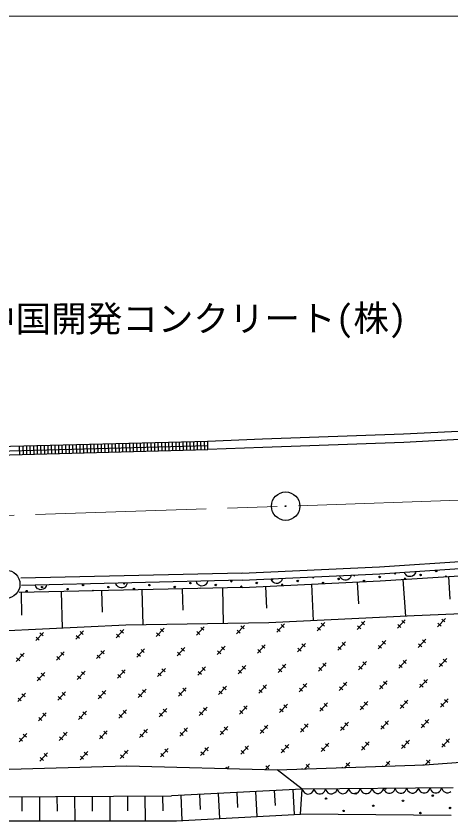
# Model space of a CAD drawing. Units: millimetres, scale not verified. Extents: x 38761 to 678769, y 20240 to 380245.
# Drawn here: x 254420 to 284998, y 245439 to 302079 of the extents above; entities that cross this region are included whole.
import ezdxf
from ezdxf.enums import TextEntityAlignment as Align

# ---------------------------------------------------------------- set-up
doc = ezdxf.new("R2010")
doc.units = ezdxf.units.MM
doc.header["$LTSCALE"] = 1000.01
doc.linetypes.add('CHAIN', pattern=[18.5, 12, -1.5, 3.5, -1.5])
for name, color, linetype, lineweight in [('M-BGD', 7, 'Continuous', 25), ('M-BMK', 2, 'CHAIN', 13), ('M-BMK-SRVR', 3, 'Continuous', 25), ('M-STR-HTXT', 7, 'Continuous', 13)]:
    doc.layers.add(name, color=color, linetype=linetype, lineweight=lineweight)
doc.styles.add('ＭＳ ゴシック', font='')
doc.styles.get('ＭＳ ゴシック').set_extended_font_data('MS Gothic')

# ---------------------------------------------------------------- blocks, each defined once
blk = doc.blocks.new('BUHIN1')
at = {"color": 3, "linetype": 'Continuous', "lineweight": 25}
for radius in [1000, 30]:
    blk.add_circle((0, 0), radius, dxfattribs=at)

msp = doc.modelspace()

# ---------------------------------------------------------------- linework, layer by layer
at = {"layer": 'M-BGD'}
for p, q in [((281657, 272646), (271742, 272302)), ((286002, 272878), (281657, 272646)), ((267897, 272148), (247890, 271625)), ((257393, 271873), (257409, 271294)), ((257643, 271880), (257659, 271300)), ((257894, 271886), (257909, 271307)), ((258144, 271893), (258159, 271313)), ((258394, 271900), (258409, 271320)), ((258644, 271906), (258659, 271326)), ((258894, 271913), (258909, 271333)), ((259144, 271919), (259159, 271339)), ((259394, 271926), (259409, 271346)), ((259644, 271932), (259659, 271352)), ((259894, 271939), (259909, 271359)), ((260144, 271945), (260159, 271365)), ((260394, 271952), (260409, 271372)), ((260644, 271958), (260660, 271379)), ((260894, 271965), (260910, 271385)), ((261145, 271971), (261160, 271392)), ((261395, 271978), (261410, 271398)), ((261645, 271984), (261660, 271405)), ((261895, 271991), (261910, 271411)), ((262145, 271998), (262160, 271418)), ((262395, 272004), (262410, 271424)), ((262645, 272011), (262660, 271431)), ((262895, 272017), (262910, 271437)), ((263145, 272024), (263160, 271444)), ((263395, 272030), (263410, 271450)), ((263645, 272037), (263661, 271457)), ((263895, 272043), (263911, 271463)), ((264146, 272050), (264161, 271470)), ((264396, 272056), (264411, 271477)), ((264646, 272063), (264661, 271483)), ((264896, 272069), (264911, 271490)), ((265146, 272076), (265161, 271496)), ((265396, 272082), (265411, 271503)), ((265646, 272089), (265661, 271509)), ((265896, 272096), (265911, 271516)), ((266146, 272102), (266161, 271522)), ((266396, 272109), (266411, 271529)), ((266646, 272115), (266661, 271535)), ((266896, 272122), (266912, 271542)), ((267147, 272128), (267162, 271548)), ((267397, 272135), (267412, 271555)), ((267647, 272141), (267662, 271561)), ((271742, 272302), (267889, 272148)), ((267912, 271568), (267897, 272148)), ((281682, 272067), (271765, 271722)), ((286038, 272299), (281682, 272067)), ((247898, 271335), (267904, 271858)), ((247905, 271045), (267912, 271568)), ((254642, 271801), (254658, 271222)), ((254893, 271808), (254908, 271228)), ((255143, 271815), (255158, 271235)), ((255393, 271821), (255408, 271241)), ((255643, 271828), (255658, 271248)), ((255893, 271834), (255908, 271254)), ((256143, 271841), (256158, 271261)), ((256393, 271847), (256408, 271267)), ((256643, 271854), (256658, 271274)), ((256893, 271860), (256908, 271280)), ((257143, 271867), (257158, 271287)), ((271765, 271722), (267912, 271568)), ((279974, 263323), (292718, 264171)), ((280002, 262824), (292760, 263673)), ((270316, 262870), (254743, 262514)), ((270304, 262869), (279974, 263323)), ((270328, 262370), (280002, 262824)), ((280031, 262325), (292803, 263175)), ((281766, 262849), (281729, 262939)), ((281819, 262775), (281766, 262849)), ((282459, 262817), (282389, 262724)), ((282502, 262898), (282459, 262817)), ((282528, 262992), (282502, 262898)), ((270328, 262370), (254804, 262015)), ((267128, 262205), (267096, 262296)), ((267896, 262314), (267866, 262222)), ((270351, 261870), (280031, 262325)), ((272381, 262374), (272347, 262465)), ((272433, 262299), (272381, 262374)), ((272515, 262214), (272433, 262299)), ((273074, 262329), (273002, 262237)), ((273118, 262409), (273074, 262329)), ((273146, 262502), (273118, 262409)), ((277218, 262601), (277184, 262692)), ((277270, 262526), (277218, 262601)), ((277352, 262441), (277270, 262526)), ((277442, 262398), (277352, 262441)), ((277537, 262374), (277442, 262398)), ((277661, 262380), (277537, 262374)), ((277754, 262412), (277661, 262380)), ((277839, 262464), (277754, 262412)), ((277911, 262556), (277839, 262464)), ((277956, 262636), (277911, 262556)), ((277983, 262729), (277956, 262636)), ((278417, 262249), (278490, 260708)), ((281627, 262431), (281799, 259841)), ((281902, 262692), (281819, 262775)), ((281993, 262650), (281902, 262692)), ((282089, 262628), (281993, 262650)), ((282213, 262636), (282089, 262628)), ((282305, 262671), (282213, 262636)), ((282389, 262724), (282305, 262671)), ((284820, 262643), (284926, 261049)), ((270339, 261870), (254625, 261511)), ((255802, 261946), (255770, 262037)), ((255852, 261869), (255802, 261946)), ((255932, 261782), (255852, 261869)), ((256021, 261737), (255932, 261782)), ((256115, 261711), (256021, 261737)), ((256239, 261714), (256115, 261711)), ((256333, 261744), (256239, 261714)), ((256419, 261794), (256333, 261744)), ((256493, 261883), (256419, 261794)), ((256540, 261962), (256493, 261883)), ((256569, 262055), (256540, 261962)), ((261465, 262075), (261433, 262166)), ((261515, 261998), (261465, 262075)), ((261595, 261912), (261515, 261998)), ((261684, 261866), (261595, 261912)), ((261778, 261840), (261684, 261866)), ((261902, 261843), (261778, 261840)), ((261996, 261873), (261902, 261843)), ((262083, 261923), (261996, 261873)), ((262157, 262013), (262083, 261923)), ((262203, 262092), (262157, 262013)), ((262233, 262185), (262203, 262092)), ((263267, 261708), (263324, 259230)), ((266101, 261773), (266135, 260274)), ((267178, 262128), (267128, 262205)), ((267258, 262042), (267178, 262128)), ((267347, 261996), (267258, 262042)), ((267442, 261970), (267347, 261996)), ((267566, 261973), (267442, 261970)), ((267659, 262003), (267566, 261973)), ((267746, 262053), (267659, 262003)), ((267820, 262143), (267746, 262053)), ((267866, 262222), (267820, 262143)), ((268934, 261838), (268992, 259320)), ((271964, 261946), (272037, 260400)), ((272605, 262170), (272515, 262214)), ((272700, 262147), (272605, 262170)), ((272824, 262153), (272700, 262147)), ((272917, 262185), (272824, 262153)), ((273002, 262237), (272917, 262185)), ((275191, 262098), (275312, 259523)), ((254766, 261514), (254803, 259919)), ((257600, 261579), (257659, 258994)), ((260433, 261643), (260468, 260136)), ((292680, 260328), (282410, 259871)), ((282410, 259871), (272199, 259370)), ((278411, 258909), (278957, 259494)), ((278709, 259451), (278929, 259246)), ((281238, 259007), (281784, 259592)), ((281536, 259549), (281755, 259344)), ((284065, 259105), (284610, 259690)), ((284363, 259647), (284582, 259442)), ((262126, 259211), (253337, 258783)), ((261450, 258320), (261996, 258905)), ((261749, 258863), (261968, 258658)), ((272199, 259370), (262126, 259211)), ((264277, 258418), (264823, 259003)), ((264575, 258961), (264795, 258756)), ((267104, 258516), (267650, 259101)), ((267402, 259059), (267622, 258854)), ((269931, 258615), (270477, 259199)), ((270175, 258660), (269956, 258864)), ((270229, 259157), (270448, 258952)), ((272757, 258713), (273303, 259297)), ((273002, 258758), (272783, 258963)), ((273056, 259255), (273275, 259050)), ((275584, 258811), (276130, 259396)), ((275829, 258856), (275610, 259061)), ((275883, 259353), (276102, 259148)), ((278656, 258954), (278436, 259159)), ((281482, 259052), (281263, 259257)), ((284309, 259150), (284090, 259355)), ((255797, 258124), (256343, 258709)), ((256042, 258169), (255822, 258374)), ((256095, 258667), (256315, 258462)), ((258624, 258222), (259170, 258807)), ((258868, 258268), (258649, 258472)), ((258922, 258765), (259141, 258560)), ((261695, 258366), (261476, 258570)), ((264522, 258464), (264303, 258668)), ((267349, 258562), (267129, 258766)), ((268566, 257152), (269112, 257737)), ((271393, 257250), (271939, 257835)), ((271691, 257793), (271911, 257588)), ((274220, 257348), (274766, 257933)), ((274518, 257891), (274738, 257686)), ((277047, 257446), (277593, 258031)), ((277345, 257989), (277564, 257784)), ((279873, 257544), (280419, 258129)), ((280118, 257590), (279899, 257794)), ((280172, 258087), (280391, 257882)), ((282700, 257642), (283246, 258227)), ((282945, 257688), (282726, 257892)), ((282998, 258185), (283218, 257980)), ((254433, 256662), (254978, 257247)), ((254731, 257204), (254950, 256999)), ((257259, 256760), (257805, 257345)), ((257558, 257302), (257777, 257098)), ((260086, 256858), (260632, 257443)), ((260384, 257400), (260604, 257196)), ((262913, 256956), (263459, 257541)), ((263158, 257001), (262938, 257206)), ((263211, 257498), (263430, 257294)), ((265740, 257054), (266285, 257639)), ((265984, 257099), (265765, 257304)), ((266038, 257596), (266257, 257392)), ((268811, 257197), (268592, 257402)), ((268865, 257694), (269084, 257490)), ((271638, 257295), (271418, 257500)), ((274465, 257393), (274245, 257598)), ((277291, 257492), (277072, 257696)), ((254677, 256707), (254458, 256912)), ((257504, 256805), (257285, 257010)), ((260331, 256903), (260111, 257108)), ((278509, 256082), (279055, 256667)), ((278807, 256624), (279027, 256420)), ((281336, 256180), (281882, 256765)), ((281634, 256722), (281853, 256518)), ((284163, 256278), (284708, 256863)), ((284461, 256820), (284680, 256616)), ((261548, 255494), (262094, 256078)), ((261847, 256036), (262066, 255831)), ((264375, 255592), (264921, 256176)), ((264674, 256134), (264893, 255929)), ((267202, 255690), (267748, 256275)), ((267500, 256232), (267720, 256027)), ((270029, 255788), (270575, 256373)), ((270273, 255833), (270054, 256038)), ((270327, 256330), (270546, 256125)), ((272856, 255886), (273401, 256471)), ((273100, 255931), (272881, 256136)), ((273154, 256428), (273373, 256223)), ((275682, 255984), (276228, 256569)), ((275927, 256029), (275708, 256234)), ((275981, 256526), (276200, 256322)), ((278754, 256127), (278534, 256332)), ((281581, 256225), (281361, 256430)), ((284407, 256323), (284188, 256528)), ((255895, 255297), (256441, 255882)), ((256140, 255343), (255920, 255547)), ((256193, 255840), (256413, 255635)), ((258722, 255396), (259268, 255980)), ((258966, 255441), (258747, 255645)), ((259020, 255938), (259239, 255733)), ((261793, 255539), (261574, 255744)), ((264620, 255637), (264401, 255842)), ((267447, 255735), (267227, 255940)), ((268664, 254325), (269210, 254910)), ((271491, 254423), (272037, 255008)), ((271789, 254966), (272009, 254761)), ((274318, 254521), (274864, 255106)), ((274616, 255064), (274836, 254859)), ((277145, 254620), (277691, 255204)), ((277443, 255162), (277662, 254957)), ((279971, 254718), (280517, 255302)), ((280216, 254763), (279997, 254968)), ((280270, 255260), (280489, 255055)), ((282798, 254816), (283344, 255400)), ((283043, 254861), (282824, 255066)), ((283097, 255358), (283316, 255153)), ((254531, 253835), (255076, 254420)), ((254829, 254377), (255048, 254173)), ((257357, 253933), (257903, 254518)), ((257656, 254475), (257875, 254271)), ((260184, 254031), (260730, 254616)), ((260482, 254574), (260702, 254369)), ((263011, 254129), (263557, 254714)), ((263256, 254174), (263036, 254379)), ((263309, 254672), (263529, 254467)), ((265838, 254227), (266384, 254812)), ((266082, 254273), (265863, 254477)), ((266136, 254770), (266355, 254565)), ((268909, 254371), (268690, 254575)), ((268963, 254868), (269182, 254663)), ((271736, 254469), (271517, 254673)), ((274563, 254567), (274343, 254771)), ((277389, 254665), (277170, 254869)), ((254775, 253880), (254556, 254085)), ((257602, 253978), (257383, 254183)), ((260429, 254076), (260209, 254281)), ((278607, 253255), (279153, 253840)), ((278905, 253798), (279125, 253593)), ((281434, 253353), (281980, 253938)), ((281732, 253896), (281952, 253691)), ((284261, 253451), (284807, 254036)), ((284559, 253994), (284778, 253789)), ((261647, 252667), (262192, 253252)), ((261945, 253209), (262164, 253004)), ((264473, 252765), (265019, 253350)), ((264772, 253307), (264991, 253103)), ((267300, 252863), (267846, 253448)), ((267598, 253405), (267818, 253201)), ((270127, 252961), (270673, 253546)), ((270372, 253006), (270152, 253211)), ((270425, 253503), (270644, 253299)), ((272954, 253059), (273499, 253644)), ((273198, 253104), (272979, 253309)), ((273252, 253601), (273471, 253397)), ((275780, 253157), (276326, 253742)), ((276025, 253202), (275806, 253407)), ((276079, 253699), (276298, 253495)), ((278852, 253300), (278632, 253505)), ((281679, 253398), (281459, 253603)), ((284505, 253497), (284286, 253701)), ((255993, 252471), (256539, 253056)), ((256238, 252516), (256018, 252721)), ((256291, 253013), (256511, 252808)), ((258820, 252569), (259366, 253154)), ((259064, 252614), (258845, 252819)), ((259118, 253111), (259337, 252906)), ((261891, 252712), (261672, 252917)), ((264718, 252810), (264499, 253015)), ((267545, 252908), (267325, 253113)), ((268762, 251499), (269308, 252083)), ((271589, 251597), (272135, 252181)), ((271888, 252139), (272107, 251934)), ((274416, 251695), (274962, 252280)), ((274714, 252237), (274934, 252032)), ((277243, 251793), (277789, 252378)), ((277541, 252335), (277760, 252130)), ((280070, 251891), (280615, 252476)), ((280314, 251936), (280095, 252141)), ((280368, 252433), (280587, 252228)), ((282896, 251989), (283442, 252574)), ((283141, 252034), (282922, 252239)), ((283195, 252531), (283414, 252327)), ((254629, 251008), (255175, 251593)), ((254927, 251551), (255146, 251346)), ((257455, 251106), (258001, 251691)), ((257754, 251649), (257973, 251444)), ((260282, 251204), (260828, 251789)), ((260580, 251747), (260800, 251542)), ((263109, 251302), (263655, 251887)), ((263354, 251348), (263134, 251552)), ((263407, 251845), (263627, 251640)), ((265936, 251401), (266482, 251985)), ((266180, 251446), (265961, 251650)), ((266234, 251943), (266453, 251738)), ((269007, 251544), (268788, 251749)), ((269061, 252041), (269280, 251836)), ((271834, 251642), (271615, 251847)), ((274661, 251740), (274441, 251945)), ((277487, 251838), (277268, 252043)), ((254873, 251054), (254654, 251258)), ((257700, 251152), (257481, 251356)), ((260527, 251250), (260308, 251454)), ((278705, 250428), (279251, 251013)), ((279003, 250971), (279223, 250766)), ((281532, 250526), (282078, 251111)), ((281830, 251069), (282050, 250864)), ((284359, 250625), (284905, 251209)), ((284657, 251167), (284876, 250962)), ((261745, 249840), (262290, 250425)), ((262043, 250382), (262262, 250178)), ((264571, 249938), (265117, 250523)), ((264870, 250480), (265089, 250276)), ((267398, 250036), (267944, 250621)), ((267696, 250579), (267916, 250374)), ((270225, 250134), (270771, 250719)), ((270470, 250179), (270250, 250384)), ((270523, 250677), (270743, 250472)), ((273052, 250232), (273598, 250817)), ((273296, 250278), (273077, 250482)), ((273350, 250775), (273569, 250570)), ((275878, 250330), (276424, 250915)), ((276123, 250376), (275904, 250580)), ((276177, 250873), (276396, 250668)), ((278950, 250474), (278731, 250678)), ((281777, 250572), (281557, 250776)), ((284603, 250670), (284384, 250874)), ((256091, 249644), (256637, 250229)), ((256336, 249689), (256116, 249894)), ((256389, 250186), (256609, 249982)), ((258918, 249742), (259464, 250327)), ((259163, 249787), (258943, 249992)), ((259216, 250284), (259435, 250080)), ((261989, 249885), (261770, 250090)), ((264816, 249983), (264597, 250188)), ((267643, 250081), (267423, 250286)), ((283150, 249376), (292525, 250106)), ((241706, 248719), (262204, 249319)), ((262204, 249319), (272784, 249029)), ((269283, 249125), (269406, 249257)), ((271950, 249052), (272233, 249355)), ((271986, 249312), (272205, 249108)), ((272784, 249029), (283150, 249376)), ((274725, 249094), (275060, 249453)), ((274812, 249410), (275032, 249206)), ((277401, 249183), (277366, 249216)), ((277548, 249188), (277887, 249551)), ((277639, 249508), (277858, 249304)), ((280232, 249278), (280193, 249314)), ((280372, 249283), (280713, 249649)), ((280466, 249606), (280685, 249402)), ((283062, 249373), (283020, 249412)), ((283197, 249379), (283540, 249747)), ((283293, 249704), (283512, 249500)), ((269159, 249214), (269254, 249126)), ((274549, 247672), (272784, 249029)), ((274571, 249089), (274539, 249118)), ((274549, 247672), (265341, 247214)), ((272576, 247574), (272628, 246521)), ((273891, 247639), (273978, 245890)), ((274425, 245914), (274549, 247672)), ((285158, 247769), (274549, 247672)), ((274549, 247672), (274580, 247578)), ((274580, 247578), (274630, 247499)), ((275287, 247505), (275333, 247585)), ((275333, 247585), (275365, 247679)), ((275365, 247679), (275396, 247586)), ((275396, 247586), (275446, 247507)), ((276103, 247513), (276149, 247593)), ((276149, 247593), (276181, 247687)), ((276181, 247687), (276213, 247593)), ((276213, 247593), (276262, 247514)), ((276840, 247430), (276919, 247520)), ((276919, 247520), (276965, 247600)), ((276965, 247600), (276997, 247694)), ((276997, 247694), (277029, 247601)), ((277029, 247601), (277078, 247522)), ((277078, 247522), (277159, 247433)), ((277657, 247437), (277735, 247528)), ((277735, 247528), (277781, 247608)), ((277781, 247608), (277813, 247702)), ((277813, 247702), (277845, 247608)), ((277845, 247608), (277894, 247529)), ((277894, 247529), (277975, 247440)), ((278473, 247445), (278551, 247535)), ((278551, 247535), (278597, 247615)), ((278597, 247615), (278629, 247709)), ((278629, 247709), (278661, 247616)), ((278661, 247616), (278710, 247537)), ((278710, 247537), (278791, 247448)), ((279289, 247452), (279367, 247543)), ((279367, 247543), (279414, 247623)), ((279414, 247623), (279445, 247717)), ((279445, 247717), (279477, 247623)), ((279477, 247623), (279527, 247544)), ((279527, 247544), (279607, 247455)), ((280105, 247460), (280183, 247550)), ((280183, 247550), (280230, 247630)), ((280230, 247630), (280261, 247724)), ((280261, 247724), (280293, 247631)), ((280293, 247631), (280343, 247552)), ((280343, 247552), (280423, 247463)), ((280921, 247467), (280999, 247558)), ((280999, 247558), (281046, 247638)), ((281046, 247638), (281077, 247732)), ((281077, 247732), (281109, 247638)), ((281109, 247638), (281159, 247559)), ((281159, 247559), (281239, 247470)), ((281737, 247475), (281816, 247565)), ((281816, 247565), (281862, 247645)), ((281862, 247645), (281894, 247739)), ((281894, 247739), (281925, 247646)), ((281925, 247646), (281975, 247567)), ((281975, 247567), (282055, 247478)), ((282553, 247482), (282632, 247573)), ((282632, 247573), (282678, 247653)), ((282678, 247653), (282710, 247747)), ((282710, 247747), (282741, 247653)), ((282741, 247653), (282791, 247574)), ((282791, 247574), (282871, 247485)), ((283369, 247490), (283448, 247580)), ((283448, 247580), (283494, 247660)), ((283494, 247660), (283526, 247754)), ((283526, 247754), (283557, 247661)), ((283557, 247661), (283607, 247582)), ((283607, 247582), (283687, 247493)), ((284185, 247497), (284264, 247588)), ((284264, 247588), (284310, 247668)), ((284310, 247668), (284342, 247762)), ((284342, 247762), (284373, 247668)), ((284373, 247668), (284423, 247589)), ((284423, 247589), (284503, 247500)), ((241817, 247058), (265341, 247214)), ((254817, 247144), (254824, 246122)), ((256055, 247153), (256067, 245440)), ((257293, 247161), (257300, 246129)), ((258531, 247169), (258543, 245440)), ((259769, 247177), (259776, 246135)), ((261007, 247186), (261019, 245441)), ((262245, 247194), (262252, 246142)), ((263484, 247202), (263495, 245441)), ((264722, 247210), (264729, 246149)), ((265998, 247247), (266087, 245462)), ((267314, 247312), (267367, 246245)), ((268629, 247378), (268717, 245604)), ((269945, 247443), (269997, 246383)), ((271260, 247508), (271348, 245747)), ((274630, 247499), (274711, 247410)), ((274711, 247410), (274801, 247362)), ((274801, 247362), (274897, 247332)), ((274897, 247332), (275023, 247333)), ((275023, 247333), (275119, 247365)), ((275119, 247365), (275208, 247415)), ((275208, 247415), (275287, 247505)), ((275446, 247507), (275527, 247418)), ((275527, 247418), (275617, 247369)), ((275617, 247369), (275713, 247340)), ((275713, 247340), (275839, 247341)), ((275839, 247341), (275935, 247372)), ((275935, 247372), (276024, 247422)), ((276024, 247422), (276103, 247513)), ((276262, 247514), (276343, 247425)), ((276343, 247425), (276433, 247377)), ((276433, 247377), (276529, 247347)), ((276529, 247347), (276656, 247348)), ((276656, 247348), (276751, 247380)), ((276751, 247380), (276840, 247430)), ((277159, 247433), (277249, 247384)), ((277249, 247384), (277345, 247355)), ((277345, 247355), (277472, 247356)), ((277472, 247356), (277567, 247387)), ((277567, 247387), (277657, 247437)), ((277975, 247440), (278065, 247392)), ((278065, 247392), (278161, 247362)), ((278161, 247362), (278288, 247363)), ((278288, 247363), (278383, 247395)), ((278383, 247395), (278473, 247445)), ((278791, 247448), (278881, 247399)), ((278881, 247399), (278977, 247370)), ((278977, 247370), (279104, 247371)), ((279104, 247371), (279199, 247402)), ((279199, 247402), (279289, 247452)), ((279607, 247455), (279697, 247407)), ((279697, 247407), (279793, 247377)), ((279793, 247377), (279920, 247378)), ((279920, 247378), (280015, 247410)), ((280015, 247410), (280105, 247460)), ((280423, 247463), (280513, 247414)), ((280513, 247414), (280609, 247385)), ((280609, 247385), (280736, 247386)), ((280736, 247386), (280831, 247417)), ((280831, 247417), (280921, 247467)), ((281239, 247470), (281329, 247422)), ((281329, 247422), (281425, 247392)), ((281425, 247392), (281552, 247393)), ((281552, 247393), (281647, 247425)), ((281647, 247425), (281737, 247475)), ((282055, 247478), (282145, 247429)), ((282145, 247429), (282241, 247400)), ((282241, 247400), (282368, 247401)), ((282368, 247401), (282464, 247432)), ((282464, 247432), (282553, 247482)), ((282871, 247485), (282961, 247437)), ((282961, 247437), (283058, 247407)), ((283058, 247407), (283184, 247408)), ((283184, 247408), (283280, 247440)), ((283280, 247440), (283369, 247490)), ((283687, 247493), (283777, 247444)), ((283777, 247444), (283874, 247415)), ((283874, 247415), (284000, 247416)), ((284000, 247416), (284096, 247447)), ((284096, 247447), (284185, 247497)), ((284503, 247500), (284593, 247452)), ((284593, 247452), (284690, 247422)), ((284690, 247422), (284816, 247423)), ((284816, 247423), (284912, 247455)), ((284912, 247455), (285001, 247505)), ((265703, 245441), (274425, 245914)), ((285014, 245812), (274425, 245914)), ((245364, 245439), (265703, 245441))]:
    msp.add_line(p, q, dxfattribs=at)
for centre, radius in [((253698, 262097), 995), ((283964, 263022), 49.8), ((274224, 262324), 49.8), ((277105, 262464), 49.8), ((278889, 262329), 49.8), ((279986, 262605), 49.8), ((282867, 262746), 49.8), ((256251, 261889), 49.8), ((258035, 261754), 49.8), ((259132, 262030), 49.8), ((260916, 261895), 49.8), ((262700, 261760), 49.8), ((263797, 262036), 49.8), ((265581, 261901), 49.8), ((266678, 262177), 49.8), ((268462, 262042), 49.8), ((271343, 262183), 49.8), ((276008, 262189), 49.8), ((255154, 261613), 49.8), ((276224, 247014), 49.8), ((278315, 247371), 49.8), ((283721, 247217), 49.8), ((279539, 246503), 49.8), ((281630, 246860), 49.8), ((284945, 246350), 49.8), ((277448, 246147), 49.8), ((282854, 245993), 49.8)]:
    msp.add_circle(centre, radius, dxfattribs=at)
for centre, start, end in [((281083, 262881), 166.5344, 21.0768), ((269559, 262318), 137.35, 45.272), ((272440, 262459), 170.5718, 14.8031), ((275321, 262599), 177.1014, 8.2736), ((278202, 262740), 183.5585, 1.8163), ((281770, 262470), 326.712, 220.9009), ((284651, 262611), 28.4257, 159.1872), ((262013, 262171), 171.3702, 11.2517), ((267365, 261766), 47.4612, 135.1602), ((270246, 261907), 309.6413, 232.9799), ((273127, 262048), 291.2103, 254.1628), ((259819, 261619), 12.877, 169.7443), ((280406, 247727), 182.7226, 358.3282)]:
    msp.add_arc(centre, 49.8, start, end, dxfattribs=at)
at = {"layer": 'M-BMK'}
msp.add_line((286268, 268028), (238992, 266427), dxfattribs=at)
at = {"layer": 'M-STR-HTXT'}
msp.add_line((241093, 302079), (300838, 302079), dxfattribs=at)

# ---------------------------------------------------------------- block references
at = {"layer": 'M-BMK-SRVR', "xscale": 1.000014, "yscale": 1.000014, "rotation": 297.63021}
msp.add_blockref('BUHIN1', (273375, 267590), dxfattribs=at)

# ---------------------------------------------------------------- texts
at = {"layer": 'M-BGD', "style": 'ＭＳ ゴシック'}
msp.add_text('中国開発コンクリート(株)', height=1833, rotation=0.1, dxfattribs=at).set_placement((251889, 279300), align=Align.BOTTOM_LEFT)

doc.saveas('drawing.dxf')
